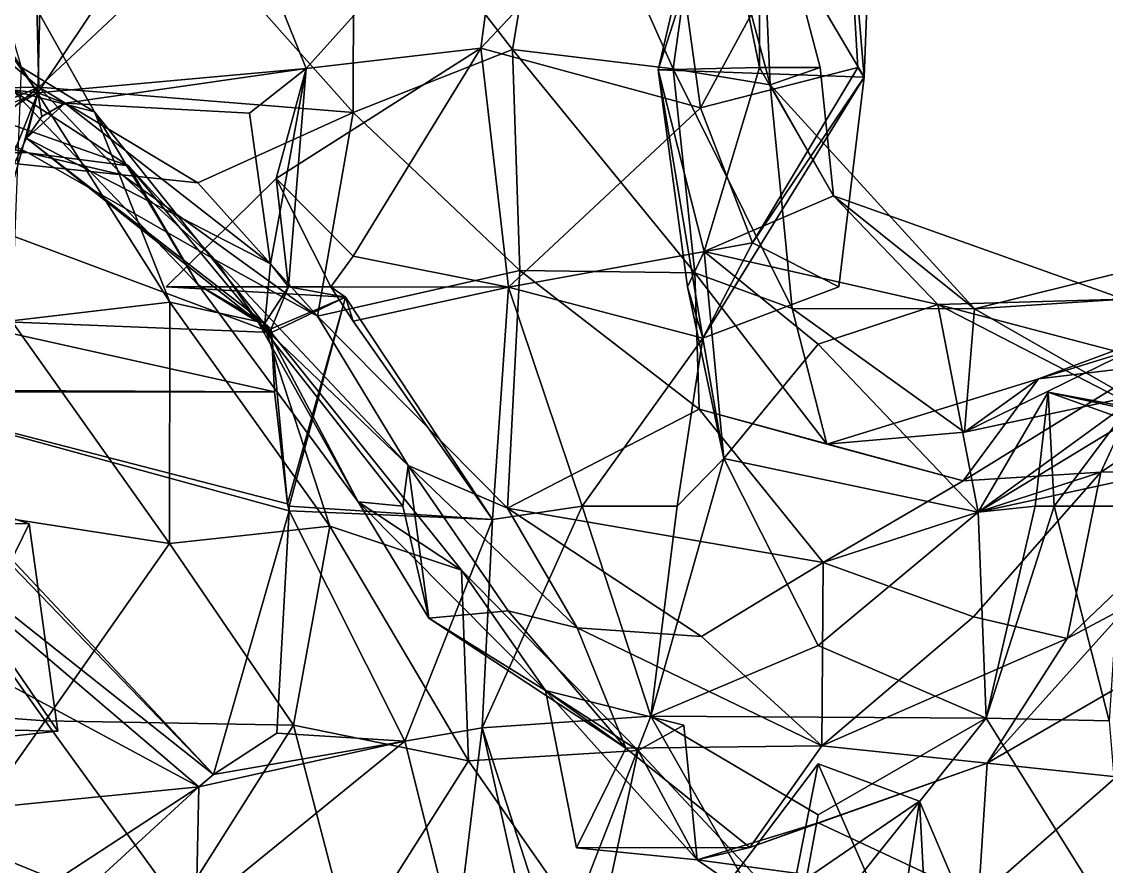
# Model space of a CAD drawing. Extents: x 290034 to 295698, y 4553723 to 4561693.
# Drawn here: x 291493.6 to 291581.7, y 4554191.5 to 4554260.2 of the extents above; entities that cross this region are included whole.
import ezdxf

# ---------------------------------------------------------------- set-up
doc = ezdxf.new("R2010")
doc.units = 0
doc.layers.add('Au_ppm_Pref_-_0_2', color=7, linetype='CONTINUOUS')

msp = doc.modelspace()

# ---------------------------------------------------------------- linework, layer by layer
at = {"layer": 'Au_ppm_Pref_-_0_2'}
for points in [[(291520.597, 4554274.548, 1805.275), (291533.489, 4554257.907, 1804.578), (291536.875, 4554278.043, 1810.386)], [(291546.551, 4554256.318, 1811.502), (291536.875, 4554278.043, 1810.386), (291533.489, 4554257.907, 1804.578)], [(291549.147, 4554274.899, 1817.261), (291536.875, 4554278.043, 1810.386), (291546.551, 4554256.318, 1811.502)], [(291509.031, 4554275.474, 1858.9), (291494.943, 4554254.37, 1858.094), (291495.392, 4554273.719, 1852.447)], [(291509.031, 4554275.474, 1858.9), (291516.728, 4554256.365, 1857.236), (291494.943, 4554254.37, 1858.094)], [(291533.096, 4554274.621, 1858.945), (291516.728, 4554256.365, 1857.236), (291509.031, 4554275.474, 1858.9)], [(291545.319, 4554256.249, 1835.146), (291551.1, 4554274.247, 1836.281), (291549.715, 4554275.093, 1829.655)], [(291545.319, 4554256.249, 1835.146), (291549.715, 4554275.093, 1829.655), (291553.565, 4554256.429, 1828.416)], [(291549.147, 4554274.899, 1817.261), (291546.551, 4554256.318, 1811.502), (291554.41, 4554255.041, 1818.049)], [(291554.41, 4554255.041, 1818.049), (291553.523, 4554275.321, 1823.373), (291549.147, 4554274.899, 1817.261)], [(291553.565, 4554256.429, 1828.416), (291549.715, 4554275.093, 1829.655), (291553.523, 4554275.321, 1823.373)], [(291553.565, 4554256.429, 1828.416), (291553.523, 4554275.321, 1823.373), (291558.483, 4554256.429, 1823.373)], [(291558.483, 4554256.429, 1823.373), (291553.523, 4554275.321, 1823.373), (291554.41, 4554255.041, 1818.049)], [(291482.735, 4554265.227, 1802.622), (291495.007, 4554254.829, 1799.938), (291494.526, 4554274.636, 1805.422)], [(291507.933, 4554266.974, 1802.04), (291494.526, 4554274.636, 1805.422), (291495.007, 4554254.829, 1799.938)], [(291507.933, 4554266.974, 1802.04), (291520.547, 4554252.778, 1800.169), (291520.597, 4554274.548, 1805.275)], [(291533.096, 4554274.621, 1858.945), (291530.913, 4554258.01, 1852.447), (291516.728, 4554256.365, 1857.236)], [(291533.489, 4554257.907, 1804.578), (291520.597, 4554274.548, 1805.275), (291520.547, 4554252.778, 1800.169)], [(291533.096, 4554274.621, 1858.945), (291545.895, 4554273.945, 1853.122), (291530.913, 4554258.01, 1852.447)], [(291548.767, 4554253.168, 1849.648), (291530.913, 4554258.01, 1852.447), (291545.895, 4554273.945, 1853.122)], [(291545.319, 4554256.249, 1835.146), (291562.061, 4554255.659, 1841.075), (291551.1, 4554274.247, 1836.281)], [(291548.767, 4554253.168, 1849.648), (291545.895, 4554273.945, 1853.122), (291560.464, 4554274.733, 1847.18)], [(291561.528, 4554256.429, 1847.13), (291548.767, 4554253.168, 1849.648), (291560.464, 4554274.733, 1847.18)], [(291551.1, 4554274.247, 1836.281), (291562.061, 4554255.659, 1841.075), (291562.748, 4554274.247, 1841.191)], [(291562.061, 4554255.659, 1841.075), (291560.464, 4554274.733, 1847.18), (291562.748, 4554274.247, 1841.191)], [(291562.061, 4554255.659, 1841.075), (291561.528, 4554256.429, 1847.13), (291560.464, 4554274.733, 1847.18)], [(291494.943, 4554254.37, 1858.094), (291482.737, 4554273.166, 1858.419), (291495.392, 4554273.719, 1852.447)], [(291494.943, 4554254.37, 1858.094), (291484.036, 4554270.153, 1858.669), (291482.737, 4554273.166, 1858.419)], [(291493.575, 4554256.471, 1764.285), (291499.521, 4554252.824, 1769.919), (291489.431, 4554270.805, 1769.919)], [(291489.431, 4554270.805, 1769.919), (291499.521, 4554252.824, 1769.919), (291492.931, 4554254.547, 1775.346)], [(291494.943, 4554254.37, 1858.094), (291484.149, 4554269.763, 1858.696), (291484.036, 4554270.153, 1858.669)], [(291493.021, 4554254.597, 1858.574), (291484.149, 4554269.763, 1858.696), (291494.943, 4554254.37, 1858.094)], [(291495.007, 4554254.829, 1799.938), (291520.547, 4554252.778, 1800.169), (291507.933, 4554266.974, 1802.04)], [(291482.735, 4554265.227, 1802.622), (291470.009, 4554254.395, 1800.256), (291495.007, 4554254.829, 1799.938)], [(291514.302, 4554247.422, 1853.069), (291516.728, 4554256.365, 1857.236), (291530.913, 4554258.01, 1852.447)], [(291520.533, 4554241.111, 1852.236), (291514.302, 4554247.422, 1853.069), (291530.913, 4554258.01, 1852.447)], [(291520.533, 4554241.111, 1852.236), (291530.913, 4554258.01, 1852.447), (291533.168, 4554238.578, 1847.181)], [(291520.547, 4554252.778, 1800.169), (291534.086, 4554239.925, 1798.793), (291533.489, 4554257.907, 1804.578)], [(291530.913, 4554258.01, 1852.447), (291548.767, 4554253.168, 1849.648), (291533.168, 4554238.578, 1847.181)], [(291546.551, 4554256.318, 1811.502), (291533.489, 4554257.907, 1804.578), (291548.311, 4554239.743, 1805.653)], [(291548.311, 4554239.743, 1805.653), (291533.489, 4554257.907, 1804.578), (291534.086, 4554239.925, 1798.793)], [(291505.656, 4554237.372, 1764.449), (291493.575, 4554256.471, 1764.285), (291492.796, 4554235.834, 1760.162)], [(291505.656, 4554237.372, 1764.449), (291499.521, 4554252.824, 1769.919), (291493.575, 4554256.471, 1764.285)], [(291497.13, 4554253.535, 1858.854), (291494.943, 4554254.37, 1858.094), (291516.728, 4554256.365, 1857.236)], [(291497.13, 4554253.535, 1858.854), (291516.728, 4554256.365, 1857.236), (291512.123, 4554252.722, 1860.049)], [(291512.123, 4554252.722, 1860.049), (291516.728, 4554256.365, 1857.236), (291513.835, 4554240.47, 1859.499)], [(291516.728, 4554256.365, 1857.236), (291515.281, 4554238.611, 1855.545), (291513.835, 4554240.47, 1859.499)], [(291514.302, 4554247.422, 1853.069), (291515.281, 4554238.611, 1855.545), (291516.728, 4554256.365, 1857.236)], [(291545.319, 4554256.249, 1835.146), (291553.565, 4554256.429, 1828.416), (291549.052, 4554241.485, 1829.92)], [(291554.41, 4554255.041, 1818.049), (291546.551, 4554256.318, 1811.502), (291556.219, 4554236.842, 1812.054)], [(291546.551, 4554256.318, 1811.502), (291548.311, 4554239.743, 1805.653), (291556.219, 4554236.842, 1812.054)], [(291552.995, 4554242.188, 1845.807), (291548.767, 4554253.168, 1849.648), (291561.528, 4554256.429, 1847.13)], [(291559.555, 4554246.003, 1823.394), (291549.052, 4554241.485, 1829.92), (291553.565, 4554256.429, 1828.416)], [(291552.995, 4554242.188, 1845.807), (291561.528, 4554256.429, 1847.13), (291562.061, 4554255.659, 1841.075)], [(291558.483, 4554256.429, 1823.373), (291559.555, 4554246.003, 1823.394), (291553.565, 4554256.429, 1828.416)], [(291554.41, 4554255.041, 1818.049), (291559.555, 4554246.003, 1823.394), (291558.483, 4554256.429, 1823.373)], [(291468.656, 4554255.504, 1787.536), (291481.724, 4554255.699, 1781.613), (291494.132, 4554249.512, 1787.779)], [(291482.871, 4554249.688, 1793.12), (291468.656, 4554255.504, 1787.536), (291494.132, 4554249.512, 1787.779)], [(291492.931, 4554254.547, 1775.346), (291502.29, 4554248.448, 1781.797), (291481.724, 4554255.699, 1781.613)], [(291502.29, 4554248.448, 1781.797), (291494.132, 4554249.512, 1787.779), (291481.724, 4554255.699, 1781.613)], [(291545.319, 4554256.249, 1835.146), (291547.696, 4554238.611, 1835.251), (291548.963, 4554234.449, 1841.054)], [(291545.319, 4554256.249, 1835.146), (291548.963, 4554234.449, 1841.054), (291562.061, 4554255.659, 1841.075)], [(291545.319, 4554256.249, 1835.146), (291549.052, 4554241.485, 1829.92), (291547.696, 4554238.611, 1835.251)], [(291548.963, 4554234.449, 1841.054), (291560.003, 4554238.611, 1841.191), (291562.061, 4554255.659, 1841.075)], [(291552.995, 4554242.188, 1845.807), (291562.061, 4554255.659, 1841.075), (291560.003, 4554238.611, 1841.191)], [(291470.009, 4554254.395, 1800.256), (291482.735, 4554244.989, 1797.489), (291495.007, 4554254.829, 1799.938)], [(291495.007, 4554254.829, 1799.938), (291482.735, 4554244.989, 1797.489), (291482.871, 4554249.688, 1793.12)], [(291495.007, 4554254.829, 1799.938), (291482.871, 4554249.688, 1793.12), (291501.769, 4554247.712, 1793.676)], [(291494.943, 4554254.37, 1858.094), (291491.229, 4554252.913, 1858.331), (291493.021, 4554254.597, 1858.574)], [(291492.931, 4554254.547, 1775.346), (291507.951, 4554238.771, 1775.841), (291502.29, 4554248.448, 1781.797)], [(291499.521, 4554252.824, 1769.919), (291507.951, 4554238.771, 1775.841), (291492.931, 4554254.547, 1775.346)], [(291495.007, 4554254.829, 1799.938), (291501.769, 4554247.712, 1793.676), (291507.933, 4554247.064, 1796.798)], [(291495.007, 4554254.829, 1799.938), (291507.933, 4554247.064, 1796.798), (291520.547, 4554252.778, 1800.169)], [(291571.006, 4554236.811, 1818.01), (291559.555, 4554246.003, 1823.394), (291554.41, 4554255.041, 1818.049)], [(291554.41, 4554255.041, 1818.049), (291556.219, 4554236.842, 1812.054), (291571.006, 4554236.811, 1818.01)], [(291491.229, 4554252.913, 1858.331), (291494.943, 4554254.37, 1858.094), (291483.772, 4554248.042, 1858.096)], [(291494.943, 4554254.37, 1858.094), (291490.548, 4554238.611, 1855.325), (291483.772, 4554248.042, 1858.096)], [(291494.943, 4554254.37, 1858.094), (291490.587, 4554243.584, 1858.35), (291490.548, 4554238.611, 1855.325)], [(291490.587, 4554243.584, 1858.35), (291494.943, 4554254.37, 1858.094), (291494.021, 4554250.697, 1858.437)], [(291494.021, 4554250.697, 1858.437), (291494.943, 4554254.37, 1858.094), (291495.26, 4554252.445, 1858.638)], [(291495.26, 4554252.445, 1858.638), (291494.943, 4554254.37, 1858.094), (291497.13, 4554253.535, 1858.854)], [(291497.13, 4554253.535, 1858.854), (291494.021, 4554250.697, 1858.437), (291495.26, 4554252.445, 1858.638)], [(291494.021, 4554250.697, 1858.437), (291497.13, 4554253.535, 1858.854), (291513.835, 4554240.47, 1859.499)], [(291497.13, 4554253.535, 1858.854), (291512.123, 4554252.722, 1860.049), (291513.835, 4554240.47, 1859.499)], [(291505.656, 4554237.372, 1764.449), (291513.274, 4554235.672, 1769.919), (291499.521, 4554252.824, 1769.919)], [(291513.274, 4554235.672, 1769.919), (291507.951, 4554238.771, 1775.841), (291499.521, 4554252.824, 1769.919)], [(291507.933, 4554247.064, 1796.798), (291517.644, 4554236.219, 1793.79), (291520.547, 4554252.778, 1800.169)], [(291520.547, 4554252.778, 1800.169), (291517.644, 4554236.219, 1793.79), (291534.086, 4554239.925, 1798.793)], [(291552.995, 4554242.188, 1845.807), (291533.168, 4554238.578, 1847.181), (291548.767, 4554253.168, 1849.648)], [(291490.587, 4554243.584, 1858.35), (291494.021, 4554250.697, 1858.437), (291513.914, 4554234.908, 1859.191)], [(291513.379, 4554235.647, 1859.189), (291494.021, 4554250.697, 1858.437), (291513.835, 4554240.47, 1859.499)], [(291494.021, 4554250.697, 1858.437), (291513.379, 4554235.647, 1859.189), (291513.914, 4554234.908, 1859.191)], [(291482.871, 4554249.688, 1793.12), (291494.132, 4554249.512, 1787.779), (291501.769, 4554247.712, 1793.676)], [(291501.769, 4554247.712, 1793.676), (291494.132, 4554249.512, 1787.779), (291509.324, 4554240.81, 1787.829)], [(291502.29, 4554248.448, 1781.797), (291509.324, 4554240.81, 1787.829), (291494.132, 4554249.512, 1787.779)], [(291502.29, 4554248.448, 1781.797), (291507.951, 4554238.771, 1775.841), (291512.817, 4554235.733, 1781.797)], [(291512.817, 4554235.733, 1781.797), (291509.324, 4554240.81, 1787.829), (291502.29, 4554248.448, 1781.797)], [(291507.933, 4554247.064, 1796.798), (291501.769, 4554247.712, 1793.676), (291517.644, 4554236.219, 1793.79)], [(291517.644, 4554236.219, 1793.79), (291501.769, 4554247.712, 1793.676), (291509.324, 4554240.81, 1787.829)], [(291505.356, 4554238.611, 1853.069), (291515.281, 4554238.611, 1855.545), (291514.302, 4554247.422, 1853.069)], [(291514.302, 4554247.422, 1853.069), (291518.731, 4554238.611, 1852.22), (291505.356, 4554238.611, 1853.069)], [(291514.302, 4554247.422, 1853.069), (291520.533, 4554241.111, 1852.236), (291518.731, 4554238.611, 1852.22)], [(291549.052, 4554241.485, 1829.92), (291559.555, 4554246.003, 1823.394), (291568.031, 4554237.182, 1828.805)], [(291559.555, 4554246.003, 1823.394), (291583.162, 4554237.596, 1823.25), (291568.031, 4554237.182, 1828.805)], [(291583.162, 4554237.596, 1823.25), (291559.555, 4554246.003, 1823.394), (291571.006, 4554236.811, 1818.01)], [(291487.666, 4554235.966, 1858.284), (291490.587, 4554243.584, 1858.35), (291513.914, 4554234.908, 1859.191)], [(291571.006, 4554236.811, 1818.01), (291595.563, 4554242.921, 1817.195), (291583.162, 4554237.596, 1823.25)], [(291583.529, 4554229.643, 1814.484), (291595.563, 4554242.921, 1817.195), (291571.006, 4554236.811, 1818.01)], [(291552.995, 4554242.188, 1845.807), (291548.963, 4554234.449, 1841.054), (291533.168, 4554238.578, 1847.181)], [(291550.656, 4554224.651, 1836.287), (291547.696, 4554238.611, 1835.251), (291549.052, 4554241.485, 1829.92)], [(291552.995, 4554242.188, 1845.807), (291560.003, 4554238.611, 1841.191), (291548.963, 4554234.449, 1841.054)], [(291550.656, 4554224.651, 1836.287), (291549.052, 4554241.485, 1829.92), (291558.33, 4554233.956, 1833.7)], [(291568.031, 4554237.182, 1828.805), (291558.33, 4554233.956, 1833.7), (291549.052, 4554241.485, 1829.92)], [(291512.817, 4554235.733, 1781.797), (291525.022, 4554224.085, 1786.446), (291509.324, 4554240.81, 1787.829)], [(291517.644, 4554236.219, 1793.79), (291509.324, 4554240.81, 1787.829), (291525.022, 4554224.085, 1786.446)], [(291513.835, 4554240.47, 1859.499), (291515.281, 4554238.611, 1855.545), (291513.379, 4554235.647, 1859.189)], [(291520.533, 4554241.111, 1852.236), (291533.168, 4554238.578, 1847.181), (291518.731, 4554238.611, 1852.22)], [(291533.091, 4554220.629, 1793.874), (291534.086, 4554239.925, 1798.793), (291517.644, 4554236.219, 1793.79)], [(291548.649, 4554228.676, 1798.364), (291534.086, 4554239.925, 1798.793), (291533.091, 4554220.629, 1793.874)], [(291548.311, 4554239.743, 1805.653), (291534.086, 4554239.925, 1798.793), (291548.649, 4554228.676, 1798.364)], [(291556.219, 4554236.842, 1812.054), (291548.311, 4554239.743, 1805.653), (291559.027, 4554225.825, 1806.113)], [(291548.311, 4554239.743, 1805.653), (291548.649, 4554228.676, 1798.364), (291559.027, 4554225.825, 1806.113)], [(291513.274, 4554235.672, 1769.919), (291520.963, 4554221.138, 1775.757), (291507.951, 4554238.771, 1775.841)], [(291520.963, 4554221.138, 1775.757), (291512.817, 4554235.733, 1781.797), (291507.951, 4554238.771, 1775.841)], [(291519.931, 4554237.761, 1853.069), (291515.281, 4554238.611, 1855.545), (291505.356, 4554238.611, 1853.069)], [(291505.356, 4554238.611, 1853.069), (291518.731, 4554238.611, 1852.22), (291519.931, 4554237.761, 1853.069)], [(291513.379, 4554235.647, 1859.189), (291515.281, 4554238.611, 1855.545), (291513.885, 4554235.195, 1859.205)], [(291515.281, 4554238.611, 1855.545), (291519.931, 4554237.761, 1853.069), (291513.885, 4554235.195, 1859.205)], [(291519.931, 4554237.761, 1853.069), (291518.731, 4554238.611, 1852.22), (291520.533, 4554235.831, 1852.143)], [(291533.168, 4554238.578, 1847.181), (291520.533, 4554235.831, 1852.143), (291518.731, 4554238.611, 1852.22)], [(291520.533, 4554235.831, 1852.143), (291533.168, 4554238.578, 1847.181), (291531.862, 4554219.709, 1852.919)], [(291539.159, 4554220.793, 1845.827), (291531.862, 4554219.709, 1852.919), (291533.168, 4554238.578, 1847.181)], [(291539.159, 4554220.793, 1845.827), (291533.168, 4554238.578, 1847.181), (291548.963, 4554234.449, 1841.054)], [(291550.656, 4554224.651, 1836.287), (291548.963, 4554234.449, 1841.054), (291547.696, 4554238.611, 1835.251)], [(291505.63, 4554217.757, 1760.138), (291505.656, 4554237.372, 1764.449), (291492.796, 4554235.834, 1760.162)], [(291505.63, 4554217.757, 1760.138), (291518.649, 4554219.151, 1764.534), (291505.656, 4554237.372, 1764.449)], [(291518.649, 4554219.151, 1764.534), (291513.274, 4554235.672, 1769.919), (291505.656, 4554237.372, 1764.449)], [(291513.885, 4554235.195, 1859.205), (291519.931, 4554237.761, 1853.069), (291513.914, 4554234.908, 1859.191)], [(291519.931, 4554237.761, 1853.069), (291515.203, 4554220.958, 1858.679), (291513.914, 4554234.908, 1859.191)], [(291519.931, 4554237.761, 1853.069), (291515.333, 4554220.782, 1858.672), (291515.203, 4554220.958, 1858.679)], [(291515.333, 4554220.782, 1858.672), (291519.931, 4554237.761, 1853.069), (291531.862, 4554219.709, 1852.919)], [(291519.931, 4554237.761, 1853.069), (291520.533, 4554235.831, 1852.143), (291531.862, 4554219.709, 1852.919)], [(291571.312, 4554220.296, 1835.236), (291558.33, 4554233.956, 1833.7), (291568.031, 4554237.182, 1828.805)], [(291593.057, 4554230.581, 1828.083), (291568.031, 4554237.182, 1828.805), (291583.162, 4554237.596, 1823.25)], [(291571.312, 4554220.296, 1835.236), (291568.031, 4554237.182, 1828.805), (291583.529, 4554229.174, 1832.106)], [(291568.031, 4554237.182, 1828.805), (291593.057, 4554230.581, 1828.083), (291583.529, 4554229.174, 1832.106)], [(291597.098, 4554237.591, 1805.571), (291587.932, 4554235.501, 1810.896), (291576.212, 4554231.14, 1805.555)], [(291597.098, 4554237.591, 1805.571), (291576.212, 4554231.14, 1805.555), (291585.278, 4554232.22, 1800.921)], [(291517.644, 4554236.219, 1793.79), (291525.022, 4554224.085, 1786.446), (291533.091, 4554220.629, 1793.874)], [(291571.006, 4554236.811, 1818.01), (291556.219, 4554236.842, 1812.054), (291570.206, 4554226.803, 1811.969)], [(291556.219, 4554236.842, 1812.054), (291559.027, 4554225.825, 1806.113), (291570.206, 4554226.803, 1811.969)], [(291571.006, 4554236.811, 1818.01), (291570.206, 4554226.803, 1811.969), (291583.529, 4554229.643, 1814.484)], [(291601.079, 4554236.628, 1794.624), (291585.278, 4554232.22, 1800.921), (291581.281, 4554223.543, 1793.28)], [(291581.281, 4554223.543, 1793.28), (291592.838, 4554223.653, 1787.084), (291601.079, 4554236.628, 1794.624)], [(291480.176, 4554230.23, 1858.052), (291487.666, 4554235.966, 1858.284), (291514.152, 4554230.077, 1859.221)], [(291482.768, 4554221.292, 1758.843), (291505.63, 4554217.757, 1760.138), (291492.796, 4554235.834, 1760.162)], [(291487.666, 4554235.966, 1858.284), (291513.914, 4554234.908, 1859.191), (291514.152, 4554230.077, 1859.221)], [(291512.817, 4554235.733, 1781.797), (291520.963, 4554221.138, 1775.757), (291524.591, 4554220.793, 1781.797)], [(291524.591, 4554220.793, 1781.797), (291525.022, 4554224.085, 1786.446), (291512.817, 4554235.733, 1781.797)], [(291518.649, 4554219.151, 1764.534), (291529.343, 4554215.585, 1770.906), (291513.274, 4554235.672, 1769.919)], [(291513.274, 4554235.672, 1769.919), (291529.343, 4554215.585, 1770.906), (291520.963, 4554221.138, 1775.757)], [(291513.914, 4554234.908, 1859.191), (291513.379, 4554235.647, 1859.189), (291513.885, 4554235.195, 1859.205)], [(291570.206, 4554226.803, 1811.969), (291587.932, 4554235.501, 1810.896), (291583.529, 4554229.643, 1814.484)], [(291587.932, 4554235.501, 1810.896), (291570.206, 4554226.803, 1811.969), (291576.212, 4554231.14, 1805.555)], [(291513.914, 4554234.908, 1859.191), (291515.203, 4554220.958, 1858.679), (291514.152, 4554230.077, 1859.221)], [(291546.868, 4554220.793, 1841.191), (291539.159, 4554220.793, 1845.827), (291548.963, 4554234.449, 1841.054)], [(291548.963, 4554234.449, 1841.054), (291550.656, 4554224.651, 1836.287), (291546.868, 4554220.793, 1841.191)], [(291571.312, 4554220.296, 1835.236), (291550.656, 4554224.651, 1836.287), (291558.33, 4554233.956, 1833.7)], [(291576.212, 4554231.14, 1805.555), (291570.093, 4554222.841, 1799.291), (291585.278, 4554232.22, 1800.921)], [(291570.093, 4554222.841, 1799.291), (291581.281, 4554223.543, 1793.28), (291585.278, 4554232.22, 1800.921)], [(291570.206, 4554226.803, 1811.969), (291559.027, 4554225.825, 1806.113), (291576.212, 4554231.14, 1805.555)], [(291559.027, 4554225.825, 1806.113), (291570.093, 4554222.841, 1799.291), (291576.212, 4554231.14, 1805.555)], [(291509.201, 4554198.964, 1857.077), (291479.515, 4554229.727, 1858.008), (291479.998, 4554230.077, 1858.046)], [(291480.176, 4554230.23, 1858.052), (291514.152, 4554230.077, 1859.221), (291479.998, 4554230.077, 1858.046)], [(291479.998, 4554230.077, 1858.046), (291515.203, 4554220.958, 1858.679), (291515.359, 4554220.389, 1858.648)], [(291514.152, 4554230.077, 1859.221), (291515.203, 4554220.958, 1858.679), (291479.998, 4554230.077, 1858.046)], [(291509.201, 4554198.964, 1857.077), (291479.998, 4554230.077, 1858.046), (291515.359, 4554220.389, 1858.648)], [(291571.312, 4554220.296, 1835.236), (291583.529, 4554227.729, 1838.879), (291576.994, 4554230.035, 1841.191)], [(291571.312, 4554220.296, 1835.236), (291576.994, 4554230.035, 1841.191), (291575.945, 4554220.793, 1841.191)], [(291575.945, 4554220.793, 1841.191), (291576.994, 4554230.035, 1841.191), (291577.483, 4554220.793, 1844.041)], [(291576.994, 4554230.035, 1841.191), (291583.529, 4554228.828, 1843.869), (291577.483, 4554220.793, 1844.041)], [(291576.994, 4554230.035, 1841.191), (291588.322, 4554227.573, 1841.191), (291583.529, 4554228.828, 1843.869)], [(291588.322, 4554227.573, 1841.191), (291576.994, 4554230.035, 1841.191), (291583.529, 4554227.729, 1838.879)], [(291474.672, 4554226.369, 1857.628), (291479.515, 4554229.727, 1858.008), (291509.201, 4554198.964, 1857.077)], [(291571.312, 4554220.296, 1835.236), (291583.529, 4554229.174, 1832.106), (291597.467, 4554226.011, 1835.193)], [(291558.713, 4554216.203, 1795.026), (291548.649, 4554228.676, 1798.364), (291533.091, 4554220.629, 1793.874)], [(291559.027, 4554225.825, 1806.113), (291548.649, 4554228.676, 1798.364), (291570.093, 4554222.841, 1799.291)], [(291548.649, 4554228.676, 1798.364), (291558.713, 4554216.203, 1795.026), (291570.093, 4554222.841, 1799.291)], [(291583.529, 4554228.828, 1843.869), (291583.095, 4554220.793, 1847.13), (291577.483, 4554220.793, 1844.041)], [(291571.312, 4554220.296, 1835.236), (291597.467, 4554226.011, 1835.193), (291583.529, 4554227.729, 1838.879)], [(291474.672, 4554226.369, 1857.628), (291508.018, 4554197.97, 1856.885), (291470.527, 4554218.154, 1856.436)], [(291474.672, 4554226.369, 1857.628), (291509.201, 4554198.964, 1857.077), (291508.018, 4554197.97, 1856.885)], [(291550.656, 4554224.651, 1836.287), (291558.33, 4554209.442, 1837.407), (291544.732, 4554203.702, 1840.225)], [(291544.732, 4554203.702, 1840.225), (291546.868, 4554220.793, 1841.191), (291550.656, 4554224.651, 1836.287)], [(291571.312, 4554220.296, 1835.236), (291558.33, 4554209.442, 1837.407), (291550.656, 4554224.651, 1836.287)], [(291526.679, 4554211.668, 1781.797), (291525.022, 4554224.085, 1786.446), (291524.591, 4554220.793, 1781.797)], [(291526.679, 4554211.668, 1781.797), (291533.132, 4554212.282, 1784.635), (291525.022, 4554224.085, 1786.446)], [(291533.132, 4554212.282, 1784.635), (291538.737, 4554210.902, 1787.737), (291525.022, 4554224.085, 1786.446)], [(291525.022, 4554224.085, 1786.446), (291538.737, 4554210.902, 1787.737), (291533.091, 4554220.629, 1793.874)], [(291469.878, 4554203.119, 1817.297), (291496.561, 4554202.498, 1817.847), (291482.302, 4554223.313, 1817.894)], [(291471.945, 4554219.665, 1811.971), (291482.302, 4554223.313, 1817.894), (291494.217, 4554219.355, 1812.036)], [(291496.561, 4554202.498, 1817.847), (291494.217, 4554219.355, 1812.036), (291482.302, 4554223.313, 1817.894)], [(291570.093, 4554222.841, 1799.291), (291558.713, 4554216.203, 1795.026), (291581.281, 4554223.543, 1793.28)], [(291570.929, 4554211.773, 1790.743), (291581.281, 4554223.543, 1793.28), (291558.713, 4554216.203, 1795.026)], [(291581.281, 4554223.543, 1793.28), (291570.929, 4554211.773, 1790.743), (291578.536, 4554210.036, 1787.737)], [(291581.281, 4554223.543, 1793.28), (291578.536, 4554210.036, 1787.737), (291592.838, 4554223.653, 1787.084)], [(291583.529, 4554212.687, 1784.499), (291592.838, 4554223.653, 1787.084), (291578.536, 4554210.036, 1787.737)], [(291471.137, 4554205.106, 1759.222), (291495.523, 4554203.34, 1758.917), (291482.768, 4554221.292, 1758.843)], [(291495.523, 4554203.34, 1758.917), (291505.63, 4554217.757, 1760.138), (291482.768, 4554221.292, 1758.843)], [(291529.343, 4554215.585, 1770.906), (291536.168, 4554205.805, 1777.169), (291520.963, 4554221.138, 1775.757)], [(291536.168, 4554205.805, 1777.169), (291526.679, 4554211.668, 1781.797), (291520.963, 4554221.138, 1775.757)], [(291520.963, 4554221.138, 1775.757), (291526.679, 4554211.668, 1781.797), (291524.591, 4554220.793, 1781.797)], [(291509.201, 4554198.964, 1857.077), (291515.359, 4554220.389, 1858.648), (291514.333, 4554202.34, 1857.468)], [(291515.359, 4554220.389, 1858.648), (291524.744, 4554201.674, 1854.685), (291514.333, 4554202.34, 1857.468)], [(291515.203, 4554220.958, 1858.679), (291515.333, 4554220.782, 1858.672), (291515.359, 4554220.389, 1858.648)], [(291515.359, 4554220.389, 1858.648), (291515.333, 4554220.782, 1858.672), (291531.862, 4554219.709, 1852.919)], [(291524.744, 4554201.674, 1854.685), (291515.359, 4554220.389, 1858.648), (291531.862, 4554219.709, 1852.919)], [(291544.732, 4554203.702, 1840.225), (291531.035, 4554202.773, 1846.803), (291539.159, 4554220.793, 1845.827)], [(291539.159, 4554220.793, 1845.827), (291531.035, 4554202.773, 1846.803), (291531.862, 4554219.709, 1852.919)], [(291548.854, 4554210.185, 1792.745), (291558.713, 4554216.203, 1795.026), (291533.091, 4554220.629, 1793.874)], [(291533.091, 4554220.629, 1793.874), (291538.737, 4554210.902, 1787.737), (291548.854, 4554210.185, 1792.745)], [(291544.732, 4554203.702, 1840.225), (291539.159, 4554220.793, 1845.827), (291546.868, 4554220.793, 1841.191)], [(291571.961, 4554203.535, 1840.538), (291558.33, 4554209.442, 1837.407), (291571.312, 4554220.296, 1835.236)], [(291571.961, 4554203.535, 1840.538), (291571.312, 4554220.296, 1835.236), (291575.945, 4554220.793, 1841.191)], [(291577.483, 4554220.793, 1844.041), (291581.965, 4554203.336, 1847.265), (291571.961, 4554203.535, 1840.538)], [(291571.961, 4554203.535, 1840.538), (291575.945, 4554220.793, 1841.191), (291577.483, 4554220.793, 1844.041)], [(291581.965, 4554203.336, 1847.265), (291577.483, 4554220.793, 1844.041), (291583.095, 4554220.793, 1847.13)], [(291471.945, 4554219.665, 1811.971), (291494.217, 4554219.355, 1812.036), (291485.407, 4554201.3, 1810.547)], [(291485.407, 4554201.3, 1810.547), (291494.217, 4554219.355, 1812.036), (291496.561, 4554202.498, 1817.847)], [(291531.035, 4554202.773, 1846.803), (291524.744, 4554201.674, 1854.685), (291531.862, 4554219.709, 1852.919)], [(291518.649, 4554219.151, 1764.534), (291505.63, 4554217.757, 1760.138), (291515.696, 4554202.975, 1760.32)], [(291529.907, 4554200.089, 1764.883), (291518.649, 4554219.151, 1764.534), (291515.696, 4554202.975, 1760.32)], [(291529.343, 4554215.585, 1770.906), (291518.649, 4554219.151, 1764.534), (291529.907, 4554200.089, 1764.883)], [(291470.527, 4554218.154, 1856.436), (291508.018, 4554197.97, 1856.885), (291483.746, 4554195.556, 1854.9)], [(291495.523, 4554203.34, 1758.917), (291515.696, 4554202.975, 1760.32), (291505.63, 4554217.757, 1760.138)], [(291558.713, 4554216.203, 1795.026), (291548.854, 4554210.185, 1792.745), (291558.63, 4554201.307, 1787.801)], [(291558.713, 4554216.203, 1795.026), (291558.63, 4554201.307, 1787.801), (291570.929, 4554211.773, 1790.743)], [(291543.687, 4554200.919, 1770.701), (291529.343, 4554215.585, 1770.906), (291529.907, 4554200.089, 1764.883)], [(291543.687, 4554200.919, 1770.701), (291536.168, 4554205.805, 1777.169), (291529.343, 4554215.585, 1770.906)], [(291542.703, 4554201.113, 1782.861), (291533.132, 4554212.282, 1784.635), (291526.679, 4554211.668, 1781.797)], [(291542.703, 4554201.113, 1782.861), (291538.737, 4554210.902, 1787.737), (291533.132, 4554212.282, 1784.635)], [(291578.536, 4554210.036, 1787.737), (291572.035, 4554199.885, 1781.641), (291583.529, 4554212.687, 1784.499)], [(291590.67, 4554210.693, 1781.797), (291583.529, 4554212.687, 1784.499), (291572.035, 4554199.885, 1781.641)], [(291526.679, 4554211.668, 1781.797), (291536.168, 4554205.805, 1777.169), (291542.703, 4554201.113, 1782.861)], [(291578.536, 4554210.036, 1787.737), (291570.929, 4554211.773, 1790.743), (291558.63, 4554201.307, 1787.801)], [(291542.703, 4554201.113, 1782.861), (291558.63, 4554201.307, 1787.801), (291538.737, 4554210.902, 1787.737)], [(291548.854, 4554210.185, 1792.745), (291538.737, 4554210.902, 1787.737), (291558.63, 4554201.307, 1787.801)], [(291590.67, 4554210.693, 1781.797), (291572.035, 4554199.885, 1781.641), (291582.544, 4554198.784, 1776.791)], [(291578.536, 4554210.036, 1787.737), (291558.63, 4554201.307, 1787.801), (291572.035, 4554199.885, 1781.641)], [(291571.961, 4554203.535, 1840.538), (291544.732, 4554203.702, 1840.225), (291558.33, 4554209.442, 1837.407)], [(291543.687, 4554200.919, 1770.701), (291547.402, 4554202.975, 1775.858), (291536.168, 4554205.805, 1777.169)], [(291536.168, 4554205.805, 1777.169), (291548.495, 4554192.031, 1776.846), (291538.682, 4554193.006, 1781.797)], [(291536.168, 4554205.805, 1777.169), (291547.402, 4554202.975, 1775.858), (291548.495, 4554192.031, 1776.846)], [(291536.168, 4554205.805, 1777.169), (291538.682, 4554193.006, 1781.797), (291542.703, 4554201.113, 1782.861)], [(291471.137, 4554205.106, 1759.222), (291484.122, 4554187.205, 1759.377), (291495.523, 4554203.34, 1758.917)], [(291544.732, 4554203.702, 1840.225), (291535.875, 4554181.016, 1843.865), (291531.035, 4554202.773, 1846.803)], [(291556.086, 4554183.656, 1839.877), (291535.875, 4554181.016, 1843.865), (291544.732, 4554203.702, 1840.225)], [(291558.33, 4554195.701, 1837.676), (291556.086, 4554183.656, 1839.877), (291544.732, 4554203.702, 1840.225)], [(291558.33, 4554195.701, 1837.676), (291544.732, 4554203.702, 1840.225), (291571.961, 4554203.535, 1840.538)], [(291571.961, 4554203.535, 1840.538), (291583.466, 4554185.136, 1841.185), (291556.086, 4554183.656, 1839.877)], [(291571.961, 4554203.535, 1840.538), (291556.086, 4554183.656, 1839.877), (291558.33, 4554195.701, 1837.676)], [(291583.466, 4554185.136, 1841.185), (291571.961, 4554203.535, 1840.538), (291581.965, 4554203.336, 1847.265)], [(291469.878, 4554203.119, 1817.297), (291485.407, 4554201.3, 1810.547), (291496.561, 4554202.498, 1817.847)], [(291506.422, 4554188.298, 1759.8), (291495.523, 4554203.34, 1758.917), (291484.122, 4554187.205, 1759.377)], [(291506.422, 4554188.298, 1759.8), (291515.696, 4554202.975, 1760.32), (291495.523, 4554203.34, 1758.917)], [(291506.422, 4554188.298, 1759.8), (291520.378, 4554185.019, 1761.36), (291515.696, 4554202.975, 1760.32)], [(291515.696, 4554202.975, 1760.32), (291520.378, 4554185.019, 1761.36), (291529.907, 4554200.089, 1764.883)], [(291528.891, 4554185.157, 1851.07), (291524.744, 4554201.674, 1854.685), (291531.035, 4554202.773, 1846.803)], [(291528.891, 4554185.157, 1851.07), (291531.035, 4554202.773, 1846.803), (291536.708, 4554185.157, 1847.13)], [(291531.035, 4554202.773, 1846.803), (291535.875, 4554181.016, 1843.865), (291536.708, 4554185.157, 1847.13)], [(291543.687, 4554200.919, 1770.701), (291548.495, 4554192.031, 1776.846), (291547.402, 4554202.975, 1775.858)], [(291524.744, 4554201.674, 1854.685), (291507.788, 4554187.878, 1852.137), (291508.018, 4554197.97, 1856.885)], [(291524.744, 4554201.674, 1854.685), (291528.891, 4554185.157, 1851.07), (291507.788, 4554187.878, 1852.137)], [(291524.744, 4554201.674, 1854.685), (291508.018, 4554197.97, 1856.885), (291509.201, 4554198.964, 1857.077)], [(291514.333, 4554202.34, 1857.468), (291524.744, 4554201.674, 1854.685), (291509.201, 4554198.964, 1857.077)], [(291540.344, 4554185.157, 1764.773), (291543.687, 4554200.919, 1770.701), (291529.907, 4554200.089, 1764.883)], [(291552.759, 4554193.037, 1781.797), (291542.703, 4554201.113, 1782.861), (291538.682, 4554193.006, 1781.797)], [(291540.344, 4554185.157, 1764.773), (291558.382, 4554185.208, 1769.609), (291543.687, 4554200.919, 1770.701)], [(291542.703, 4554201.113, 1782.861), (291552.759, 4554193.037, 1781.797), (291558.63, 4554201.307, 1787.801)], [(291543.687, 4554200.919, 1770.701), (291558.382, 4554185.208, 1769.609), (291548.495, 4554192.031, 1776.846)], [(291552.759, 4554193.037, 1781.797), (291572.035, 4554199.885, 1781.641), (291558.63, 4554201.307, 1787.801)], [(291540.344, 4554185.157, 1764.773), (291529.907, 4554200.089, 1764.883), (291520.378, 4554185.019, 1761.36)], [(291546.643, 4554184.395, 1812.178), (291558.33, 4554199.846, 1812.537), (291564.764, 4554185.157, 1814.4)], [(291546.643, 4554184.395, 1812.178), (291556.349, 4554189.813, 1818.051), (291558.33, 4554199.846, 1812.537)], [(291558.33, 4554195.032, 1778.506), (291572.035, 4554199.885, 1781.641), (291552.759, 4554193.037, 1781.797)], [(291566.555, 4554196.788, 1817.433), (291558.33, 4554199.846, 1812.537), (291556.349, 4554189.813, 1818.051)], [(291558.33, 4554195.032, 1778.506), (291571.335, 4554188.937, 1774.407), (291572.035, 4554199.885, 1781.641)], [(291566.555, 4554196.788, 1817.433), (291564.764, 4554185.157, 1814.4), (291558.33, 4554199.846, 1812.537)], [(291571.335, 4554188.937, 1774.407), (291582.544, 4554198.784, 1776.791), (291572.035, 4554199.885, 1781.641)], [(291571.335, 4554188.937, 1774.407), (291594.638, 4554186.029, 1774.313), (291582.544, 4554198.784, 1776.791)], [(291508.018, 4554197.97, 1856.885), (291496.427, 4554190.392, 1855.234), (291483.746, 4554195.556, 1854.9)], [(291508.018, 4554197.97, 1856.885), (291499.749, 4554190.392, 1855.47), (291496.427, 4554190.392, 1855.234)], [(291508.018, 4554197.97, 1856.885), (291507.788, 4554187.878, 1852.137), (291499.749, 4554190.392, 1855.47)], [(291567.171, 4554185.157, 1821.601), (291566.555, 4554196.788, 1817.433), (291556.349, 4554189.813, 1818.051)], [(291571.509, 4554185.157, 1817.433), (291564.764, 4554185.157, 1814.4), (291566.555, 4554196.788, 1817.433)], [(291567.171, 4554185.157, 1821.601), (291571.509, 4554185.157, 1817.433), (291566.555, 4554196.788, 1817.433)], [(291483.746, 4554195.556, 1854.9), (291496.427, 4554190.392, 1855.234), (291490.723, 4554190.979, 1854.894)], [(291548.495, 4554192.031, 1776.846), (291571.335, 4554188.937, 1774.407), (291558.33, 4554195.032, 1778.506)], [(291552.759, 4554193.037, 1781.797), (291548.495, 4554192.031, 1776.846), (291558.33, 4554195.032, 1778.506)], [(291548.495, 4554192.031, 1776.846), (291552.759, 4554193.037, 1781.797), (291538.682, 4554193.006, 1781.797)], [(291558.382, 4554185.208, 1769.609), (291571.335, 4554188.937, 1774.407), (291548.495, 4554192.031, 1776.846)]]:
    msp.add_3dface(points, dxfattribs=at)

doc.saveas('drawing.dxf')
